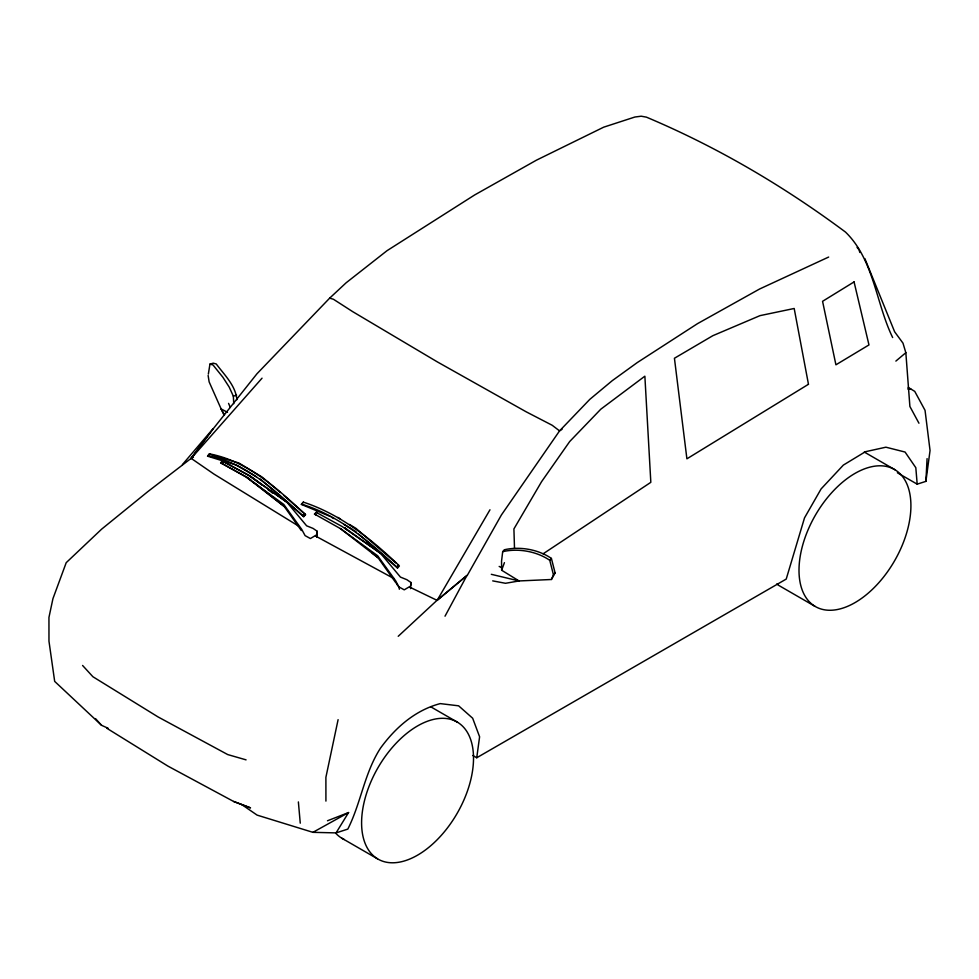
<?xml version="1.0" encoding="UTF-8"?>
<svg xmlns="http://www.w3.org/2000/svg" width="979" height="979" viewBox="0 0 979 979"><rect width="100%" height="100%" fill="white"/><g stroke="black" fill="none" stroke-linecap="round" stroke-linejoin="round"><path stroke-width="1.47" d="M897.364 472.759L917.188 484.152L925.901 481.362L927.076 458.637M502.692 551.666L501.542 561.224L501.652 570.243L519.066 580.951L551.41 579.495L555.093 572.948L551.397 558.409C538.328 549.415 519.861 546.16 504.32 549.77L502.692 551.666C518.221 548.056 536.688 551.312 549.757 560.306L553.453 574.844L551.41 579.495M925.901 481.362L930.05 450.524L925.045 410.348L914.753 391.38L908.182 387.39M472.82 755.507L476.736 757.758L479.6 736.795L472.661 718.231L458.625 705.822L440.232 703.607C415.218 710.203 395.455 727.593 380.513 748.115C364.335 773.067 361.055 802.89 347.814 829.103L336.066 832.896L312.925 832.334L257.098 815.115L241.715 804.53L233.602 801.458L167.935 766.116L106.723 728.205M208.356 374.051L209.959 364.115L213.238 363.172L216.261 363.992C224.289 374.81 235.768 385.64 236.869 399.738M256.474 476.834L236.147 465.025L207.572 456.177L209.482 453.864C247.589 461.06 276.922 488.46 304.628 513.681L305.521 514.721L303.686 516.679L260.292 479.049M207.572 456.177L209.482 453.864M329.984 516.325L301.41 504.442L303.331 502.129C340.092 514.134 370.833 538.67 398.477 564.993L399.371 566.021L397.523 567.991L358.706 534.204M303.331 502.129L301.41 504.442M316.731 537.336L317.086 531.181L313.047 528.403L306.623 525.809L286.871 502.178L249.682 475.708L222.319 461.048L220.654 462.761L248.017 477.825L251.53 480.603M316.988 536.051L317.086 531.181M410.568 588.636L410.923 582.481L406.885 579.703L400.46 577.108L380.709 553.478L344.767 527.889L347.166 529.774M338.098 719.663L325.897 777.314L325.921 801.103M501.652 570.243L504.43 562.644M445.017 616.195L466.983 575.407L436.683 600.629L398.22 636.289M409.895 587.216L437.123 600.372L489.977 509.778M336.066 832.896L348.573 812.558L327.476 820.769M108.204 728.303L101.571 725.317L54.677 681.384L48.974 641.208L48.95 617.419L52.939 598.658L66.205 562.68L101.632 529.149L147.756 491.678L190.758 458.649L212.994 428.765L182.424 464.584M298.497 526.029L213.997 474.105L191.199 458.392L213.434 428.508L256.914 373.831L329.654 298.154L346.125 282.796L387.048 250.673L474.644 194.968L536.431 160.177L603.7 127.172L634.881 117.027L641.208 116.207L646.421 117.15C717.313 147.021 783.812 186.181 845.489 232.072C873.868 259.508 876.009 303.466 892.652 337.535M549.757 560.306L551.397 558.409M553.453 574.844L555.093 572.948M191.199 458.392L262.042 378.175M303.686 516.679L302.792 515.652L304.628 513.681M397.523 567.991L396.63 566.951L398.477 564.993M222.025 463.605L223.689 461.904M315.862 514.905L314.492 514.061L316.168 512.347L342.099 526.494L380.709 553.478M895.871 361.092L905.844 352.709L902.993 343.164L894.635 331.795L864.873 258.591M437.123 600.372L467.424 575.15L501.395 514.991L559.56 430.882L589.823 399.346L612.23 380.684L637.256 362.585L697.525 323.645L759.582 289.013L828.662 257.049M543.1 553.82L650.827 482.329L644.867 376.181L600.812 409.185L569.717 441.505L541.571 481.68L513.914 528.917L514.501 548.375M562.056 429.291L559.56 430.882L552.18 425.265L526.164 411.804L437.283 361.863L352.66 311.628L333.411 299.244L329.654 298.154M316.303 535.011L310.404 538.548L305.093 535.623L301.765 529.443L283.8 504.454L246.598 477.311L220.654 462.761M410.14 586.311L404.254 589.847L398.93 586.923L395.614 580.743L377.637 555.754L340.435 528.611L314.492 514.061M476.736 757.758L786.223 579.078L804.518 517.867L821.1 488.925L843.347 465.098L865.387 451.723L885.897 447.195L905.061 452.041L915.818 467.705L917.188 484.152M190.758 458.649L193.414 457.169M312.925 832.334L348.573 812.558M233.748 403.703L233.345 396.165L236.624 395.222M907.814 388.944L910.8 388.969M492.706 580.877L505.507 583.288L519.066 580.951L491.311 574.318M209.959 364.115L212.981 364.934L222.894 377.282L229.184 387.06L233.345 396.165M207.646 455.822C245.986 462.333 274.866 490.724 302.792 515.652M246.072 759.863L227.728 754.576L158.084 716.946L92.907 676.734L82.579 665.463M209.42 454.219L238.827 462.981L262.139 477.079L280.447 492.535M233.602 801.458L250.538 807.883L241.715 804.53M301.483 504.099C338.55 515.431 368.777 540.946 396.63 566.951M499.168 566.437L501.909 567.71M227.507 412.294L221.144 408.953L209.139 381.896L208.123 375.471M315.532 536.027L393.95 578.565M222.319 461.048L248.25 475.182L286.871 502.178M864.298 452.053L894.99 469.773A79.14 45.695 -60 0 1 868.801 592.65A79.14 45.695 -60 0 1 801.079 551.679A79.14 45.695 -60 0 1 894.99 469.773M814.92 606.295L779.125 585.626A79.14 45.695 -60 0 1 776.739 584.01M430.748 706.801L457.597 722.294A79.14 45.695 -60 0 1 431.396 845.171A79.14 45.695 -60 0 1 363.674 804.2A79.14 45.695 -60 0 1 457.597 722.294M341.72 838.159L377.527 858.828M331.257 517.059L333.802 518.54M343.959 524.438L352.856 529.615M337.853 517.414L340.435 518.98M349.503 524.463L355.977 528.379L395.944 562.986M316.168 512.347L317.539 513.204M249.682 475.708L261.821 484.899M267.891 489.5L272.749 493.171M340.435 528.611L378.09 557.785L396.042 583.068M246.598 477.311L284.253 506.486L301.336 530.557M372.253 553.159L378.09 557.785M253.867 482.451L284.253 506.486M354.129 530.349L356.417 532.282M283.873 495.472L305.521 514.721M95.501 718.598L101.571 725.317M857.066 247.442L858.962 249.584L859.843 252.472M396.691 584.035L398 585.98M224.485 414.937L221.144 408.953L224.203 415.341M918.951 423.222L909.895 406.481L905.844 352.709M228.56 403.385L230.334 407.46M410.923 582.481L411.351 584.806M398.93 586.923L399.359 589.248M298.375 801.923L300.259 823.168M344.253 839.505A79.14 45.695 -60 0 1 336.054 833.57M854.067 281.915L822.568 301.312L835.919 364.812L868.973 344.926L854.067 281.915M808.47 384.282L686.903 458.821L674.433 358.253L712.847 335.687L759.998 315.642L794.189 308.483L808.47 384.282"/></g></svg>
